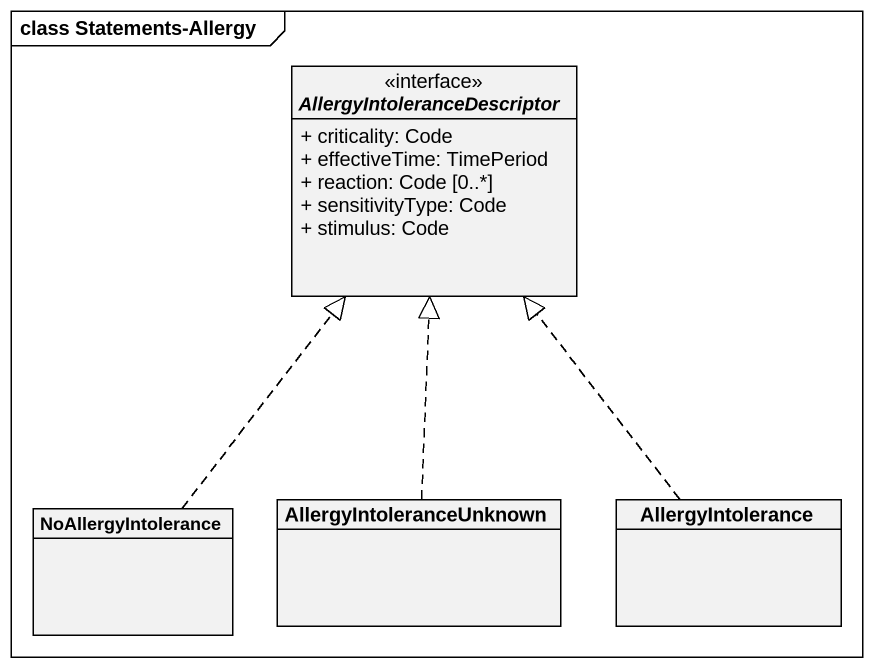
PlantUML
@startuml
mainframe class Statements-Allergy
hide circle
hide empty members
skinparam classAttributeIconSize 0
interface AllergyIntoleranceDescriptor {
  + criticality: Code
  + effectiveTime: TimePeriod
  + reaction: Code [0..*]
  + sensitivityType: Code
  + stimulus: Code
}
class NoAllergyIntolerance
class AllergyIntoleranceUnknown
class AllergyIntolerance
NoAllergyIntolerance .up.|> AllergyIntoleranceDescriptor
AllergyIntoleranceUnknown .up.|> AllergyIntoleranceDescriptor
AllergyIntolerance .up.|> AllergyIntoleranceDescriptor
@enduml
